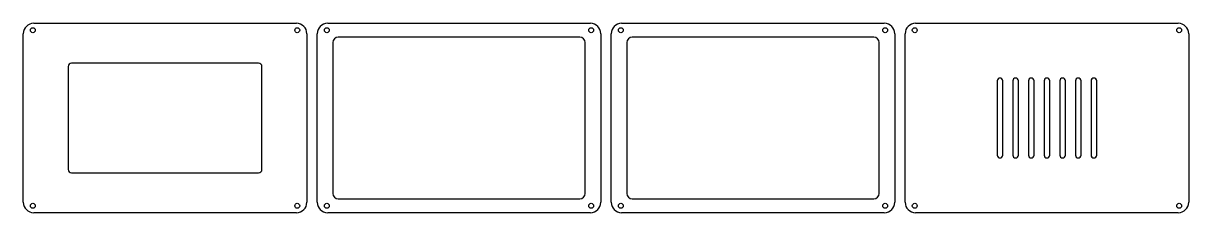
# Model space of a CAD drawing. Header units: millimetres. Extents: x 0 to 670, y -109 to 0.
import ezdxf

# ---------------------------------------------------------------- set-up
doc = ezdxf.new("R2010")
doc.units = ezdxf.units.MM

msp = doc.modelspace()

# ---------------------------------------------------------------- linework, layer by layer
for p, q in [((6, 0), (157, 0)), ((175, 0), (326, 0)), ((344, 0), (495, 0)), ((513, 0), (664, 0)), ((0, -103), (0, -6)), ((163, -6), (163, -103)), ((169, -103), (169, -6)), ((332, -6), (332, -103)), ((338, -103), (338, -6)), ((501, -6), (501, -103)), ((507, -103), (507, -6)), ((670, -6), (670, -103)), ((178, -11), (178, -98)), ((320, -8), (181, -8)), ((323, -98), (323, -11)), ((347, -11), (347, -98)), ((489, -8), (350, -8)), ((492, -98), (492, -11)), ((25.8, -24.95), (25.8, -84.05)), ((135.2, -22.95), (27.8, -22.95)), ((137.2, -84.05), (137.2, -24.95)), ((559.9, -33.1), (559.9, -75.9)), ((563.1, -75.9), (563.1, -33.1)), ((568.9, -33.1), (568.9, -75.9)), ((572.1, -75.9), (572.1, -33.1)), ((577.9, -33.1), (577.9, -75.9)), ((581.1, -75.9), (581.1, -33.1)), ((586.9, -33.1), (586.9, -75.9)), ((590.1, -75.9), (590.1, -33.1)), ((595.9, -33.1), (595.9, -75.9)), ((599.1, -75.9), (599.1, -33.1)), ((604.9, -33.1), (604.9, -75.9)), ((608.1, -75.9), (608.1, -33.1)), ((613.9, -33.1), (613.9, -75.9)), ((617.1, -75.9), (617.1, -33.1)), ((27.8, -86.05), (135.2, -86.05)), ((181, -101), (320, -101)), ((350, -101), (489, -101)), ((157, -109), (6, -109)), ((326, -109), (175, -109)), ((495, -109), (344, -109)), ((664, -109), (513, -109))]:
    msp.add_line(p, q)
for centre in [(5.5, -4), (157.5, -4), (174.5, -4), (326.5, -4), (343.5, -4), (495.5, -4), (512.5, -4), (664.5, -4), (5.5, -105), (157.5, -105), (174.5, -105), (326.5, -105), (343.5, -105), (495.5, -105), (512.5, -105), (664.5, -105)]:
    msp.add_circle(centre, 1.4)
for centre, radius, start, end in [((6, -6), 6, 90, 180), ((157, -6), 6, 0, 90), ((175, -6), 6, 90, 180), ((326, -6), 6, 0, 90), ((344, -6), 6, 90, 180), ((495, -6), 6, 0, 90), ((513, -6), 6, 90, 180), ((664, -6), 6, 0, 90), ((181, -11), 3, 90, 180), ((320, -11), 3, 0, 90), ((350, -11), 3, 90, 180), ((489, -11), 3, 0, 90), ((27.8, -24.95), 2, 90, 180), ((135.2, -24.95), 2, 0, 90), ((561.5, -33.1), 1.6, 0, 180), ((570.5, -33.1), 1.6, 0, 180), ((579.5, -33.1), 1.6, 0, 180), ((588.5, -33.1), 1.6, 0, 180), ((597.5, -33.1), 1.6, 0, 180), ((606.5, -33.1), 1.6, 0, 180), ((615.5, -33.1), 1.6, 0, 180), ((561.5, -75.9), 1.6, 180, 360), ((570.5, -75.9), 1.6, 180, 360), ((579.5, -75.9), 1.6, 180, 360), ((588.5, -75.9), 1.6, 180, 360), ((597.5, -75.9), 1.6, 180, 360), ((606.5, -75.9), 1.6, 180, 360), ((615.5, -75.9), 1.6, 180, 360), ((27.8, -84.05), 2, 180, 270), ((135.2, -84.05), 2, -90, 0), ((181, -98), 3, 180, 270), ((320, -98), 3, -90, 0), ((350, -98), 3, 180, 270), ((489, -98), 3, -90, 0), ((6, -103), 6, 180, 270), ((157, -103), 6, -90, 0), ((175, -103), 6, 180, 270), ((326, -103), 6, -90, 0), ((344, -103), 6, 180, 270), ((495, -103), 6, -90, 0), ((513, -103), 6, 180, 270), ((664, -103), 6, -90, 0)]:
    msp.add_arc(centre, radius, start, end)

doc.saveas('drawing.dxf')
